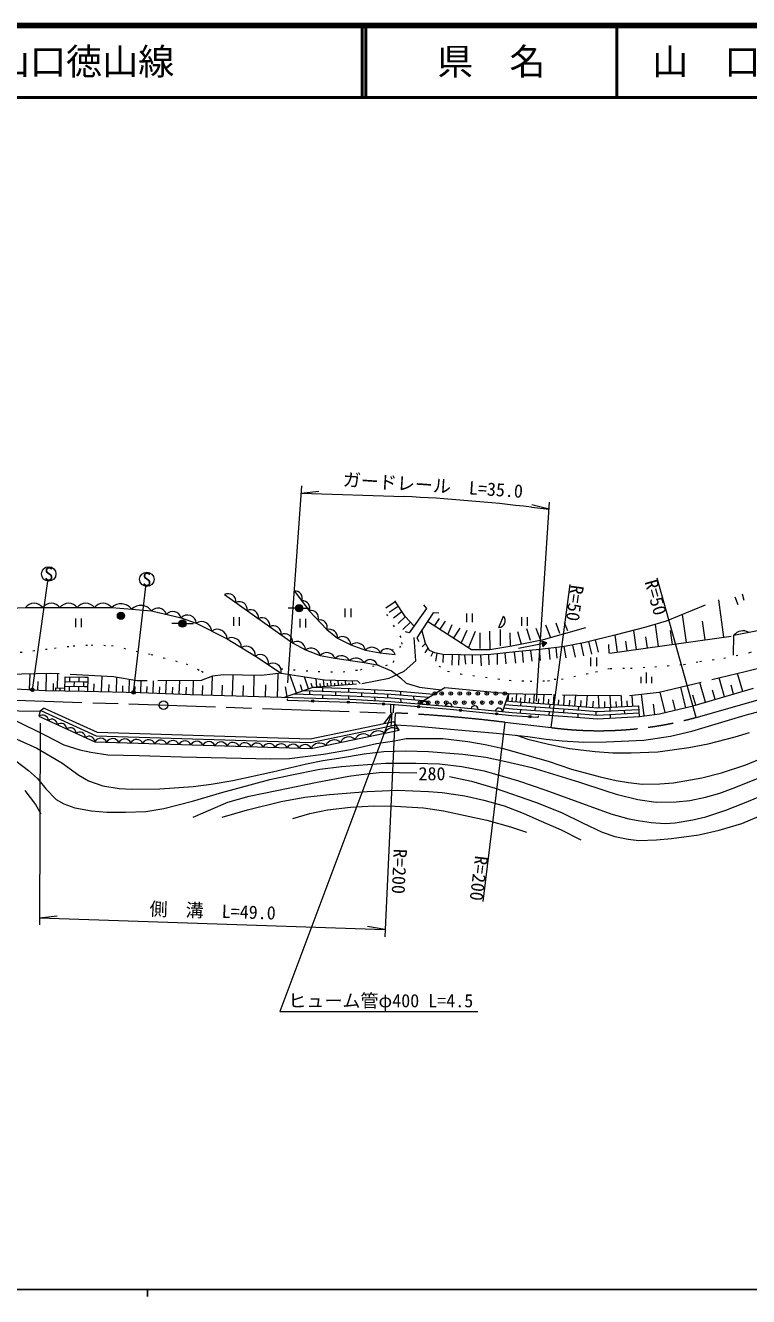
# Model space of a CAD drawing. Units: millimetres, scale not verified. Extents: x 40000 to 680000, y 20000 to 380000.
# Drawn here: x 251121 to 351233, y 204000 to 380000 of the extents above; entities that cross this region are included whole.
import ezdxf
from ezdxf.enums import TextEntityAlignment as Align

# ---------------------------------------------------------------- set-up
doc = ezdxf.new("R2010")
doc.units = ezdxf.units.MM
doc.header["$LTSCALE"] = 1000
doc.header["$PDMODE"] = 32
doc.header["$PDSIZE"] = 500
for name, pattern in [('CHAIN', [18.5, 12, -1.5, 3.5, -1.5]), ('DASHED', [7.5, 6, -1.5]), ('DOTTED', [1.75, 0.25, -1.5])]:
    doc.linetypes.add(name, pattern=pattern)
for name, color, linetype, lineweight in [('M-BGD', 7, 'Continuous', 13), ('M-BMK', 2, 'CHAIN', 13), ('M-BMK-SRVR', 3, 'Continuous', 13), ('M-STR-HTXT', 7, 'Continuous', 13), ('M-STR-STRC', 7, 'Continuous', 13), ('M-TTL', 2, 'Continuous', 140), ('M-TTL-BAND', 7, 'Continuous', 25), ('M-TTL-LINE', 7, 'Continuous', 50)]:
    doc.layers.add(name, color=color, linetype=linetype, lineweight=lineweight)
doc.layers.add('M-TTL-TXT', color=7, linetype='Continuous')
doc.styles.add('ＭＳ ゴシック', font='')
doc.styles.get('ＭＳ ゴシック').set_extended_font_data('MS Gothic')

msp = doc.modelspace()

# ---------------------------------------------------------------- hatches: boundary and pattern name
at = {"layer": 'M-BGD'}
for points in [[(288512, 299312, -1), (289512, 299312, -0.41421), (289012, 298812, -0.41421)], [(263845, 298254, -1), (264845, 298254, -0.41421), (264345, 297754, -0.41421)], [(272367, 297179, -1), (273367, 297179, -0.41421), (272867, 296679, -0.41421)], [(322758, 293977), (323308, 294494), (322602, 294762)], [(290739, 286456, -0.41421), (290889, 286606, -0.41421), (291039, 286456, -1)], [(295671, 286306, -0.41421), (295821, 286456, -0.41421), (295971, 286306, -1)], [(300537, 286054, -0.41421), (300687, 286204, -0.41421), (300837, 286054, -1)], [(305398, 285683, -0.41421), (305548, 285833, -0.41421), (305698, 285683, -1)], [(311200, 285181, -0.41421), (311350, 285331, -0.41421), (311500, 285181, -1)], [(316204, 284685, -0.41421), (316354, 284835, -0.41421), (316504, 284685, -1)], [(320813, 284297, -0.41421), (320963, 284447, -0.41421), (321113, 284297, -1)]]:
    msp.add_hatch(color=256, dxfattribs=at).paths.add_polyline_path(points)
at = {"layer": 'M-STR-HTXT'}
for points in [[(252281, 288165, -1), (251878, 287868, -1)], [(266284, 287810, -1), (265889, 287504, -1)]]:
    msp.add_hatch(color=256, dxfattribs=at).paths.add_polyline_path(points)

# ---------------------------------------------------------------- linework, layer by layer
at = {"layer": 'M-BGD'}
for p, q in [((350326, 301318), (350556, 300419)), ((288512, 299312), (287512, 299312)), ((289512, 299312), (290512, 299312)), ((295356, 299251), (295356, 298051)), ((296156, 299251), (296156, 298051)), ((300993, 299374), (302301, 300254)), ((301459, 298753), (302734, 299611)), ((347823, 295289), (347101, 300490)), ((349314, 300863), (349734, 299821)), ((258047, 297865), (258047, 296665)), ((258847, 297865), (258847, 296665)), ((279927, 298071), (279927, 296871)), ((280727, 298071), (280727, 296871)), ((289094, 297852), (289094, 296652)), ((289894, 297852), (289894, 296652)), ((302080, 297984), (303230, 298872)), ((302718, 297209), (303727, 298141)), ((308391, 297899), (307747, 296899)), ((309213, 297522), (308499, 296414)), ((312175, 298579), (312175, 297379)), ((312975, 298579), (312975, 297379)), ((316672, 296620), (317323, 298229)), ((319787, 298072), (319787, 296872)), ((320587, 298072), (320587, 296872)), ((342623, 294567), (342085, 298437)), ((345223, 294928), (344862, 297528)), ((272367, 297179), (271367, 297179)), ((273367, 297179), (274367, 297179)), ((303347, 296356), (304442, 297367)), ((310134, 297017), (309601, 295704)), ((311254, 296552), (310383, 295201)), ((312233, 296217), (311443, 294518)), ((313399, 296078), (312476, 293852)), ((314034, 295919), (314019, 293718)), ((315357, 296153), (315401, 293595)), ((316844, 296371), (316836, 294083)), ((318184, 295880), (318245, 294047)), ((319258, 296067), (319755, 294346)), ((320500, 296480), (320990, 294885)), ((321799, 296534), (322410, 294887)), ((323131, 297025), (323807, 295252)), ((324573, 297290), (325040, 295874)), ((325709, 297336), (326145, 296208)), ((335727, 293609), (335363, 296234)), ((338752, 294029), (338332, 297054)), ((340687, 294298), (340419, 296233)), ((306041, 293984), (306505, 294400)), ((322680, 294370), (319384, 293715)), ((322602, 294762), (322758, 293977)), ((323308, 294494), (322602, 294762)), ((323308, 294494), (322758, 293977)), ((325994, 292443), (325722, 293999)), ((327263, 292524), (326902, 294212)), ((328431, 292738), (328063, 294460)), ((329548, 292941), (329128, 294701)), ((330452, 293225), (330047, 294920)), ((331938, 293090), (331880, 294263)), ((332015, 293093), (348814, 295426)), ((333102, 293244), (332779, 295571)), ((334415, 293427), (334232, 294739)), ((337240, 293819), (337030, 295332)), ((306468, 293112), (306896, 293758)), ((307310, 292686), (307576, 293227)), ((307940, 291955), (308130, 293055)), ((308965, 291773), (309003, 292919)), ((310196, 291407), (310245, 292878)), ((311110, 291407), (311157, 292848)), ((312074, 291559), (311964, 292829)), ((312998, 291600), (313022, 292808)), ((314250, 291326), (314175, 292834)), ((315336, 291448), (315265, 292888)), ((316463, 291529), (316454, 292995)), ((317692, 291620), (317538, 293107)), ((319004, 291722), (318847, 293242)), ((320090, 291803), (319925, 293356)), ((321268, 291955), (321106, 293481)), ((322449, 292067), (322285, 293606)), ((323779, 292189), (323608, 293751)), ((324753, 292382), (324592, 293859)), ((329370, 292497), (329370, 291297)), ((330170, 292497), (330170, 291297)), ((337098, 288912), (337098, 290412)), ((251662, 288040), (251784, 290220)), ((252838, 287974), (252904, 289150)), ((254014, 287915), (254061, 290270)), ((254993, 287895), (255012, 288873)), ((255583, 288271), (255622, 290228)), ((256575, 287863), (256614, 289813)), ((257251, 289150), (257264, 289800)), ((257888, 288487), (257901, 289137)), ((258550, 289124), (258563, 289774)), ((259187, 288461), (259200, 289111)), ((259774, 287799), (259813, 289749)), ((260600, 287781), (260624, 288855)), ((261674, 287756), (261723, 289905)), ((262690, 287734), (262713, 288750)), ((263707, 287711), (263752, 289743)), ((265473, 287671), (265512, 289437)), ((267096, 287633), (267158, 289255)), ((268791, 287568), (268856, 289264)), ((270563, 287501), (270630, 289272)), ((272414, 287430), (272485, 289281)), ((274346, 287359), (274405, 289291)), ((276948, 287280), (277027, 289882)), ((278378, 287236), (278422, 288666)), ((279808, 287193), (279895, 290053)), ((282720, 287104), (282808, 290016)), ((284358, 287055), (284407, 288692)), ((285995, 287005), (286095, 290280)), ((288638, 287551), (287744, 290140)), ((289484, 287843), (289192, 288688)), ((290329, 288135), (289745, 289826)), ((290886, 288327), (290694, 288884)), ((291469, 288395), (291376, 289569)), ((291968, 288434), (291931, 288902)), ((292466, 288474), (292392, 289410)), ((292965, 288513), (292932, 288918)), ((293463, 288553), (293399, 289362)), ((293961, 288593), (293934, 288941)), ((294460, 288632), (294405, 289328)), ((294958, 288672), (294935, 288963)), ((295457, 288711), (295410, 289295)), ((295955, 288751), (295936, 288986)), ((296454, 288791), (296416, 289261)), ((336348, 288912), (336348, 289812)), ((337848, 288912), (337848, 289812)), ((345290, 286283), (344489, 289028)), ((347913, 287048), (347148, 289671)), ((349166, 287414), (348801, 288667)), ((350420, 287779), (349688, 290286)), ((255938, 287876), (255946, 288264)), ((257225, 287850), (257238, 288500)), ((258524, 287824), (258537, 288474)), ((264590, 287691), (264609, 288574)), ((266284, 287653), (266302, 288464)), ((267943, 287601), (267976, 288448)), ((269677, 287534), (269711, 288420)), ((271488, 287465), (271524, 288391)), ((273380, 287393), (273417, 288359)), ((275647, 287319), (275687, 288620)), ((281264, 287149), (281308, 288605)), ((287343, 287104), (287137, 288440)), ((290504, 287368), (290497, 287869)), ((292298, 287814), (292292, 288314)), ((292311, 286813), (292305, 287313)), ((294106, 287259), (294099, 287759)), ((295900, 287705), (295893, 288205)), ((295913, 286704), (295907, 287204)), ((297708, 287113), (297701, 287614)), ((299503, 287518), (299496, 288019)), ((299516, 286516), (299509, 287017)), ((301311, 286922), (301304, 287423)), ((303106, 287288), (303099, 287791)), ((304915, 286638), (304908, 287140)), ((317935, 286438), (318040, 287498)), ((318501, 286382), (318557, 286948)), ((319067, 286338), (319149, 287472)), ((319663, 286295), (319706, 286891)), ((320259, 286253), (320344, 287444)), ((321510, 286163), (321600, 287415)), ((322826, 286068), (322920, 287384)), ((324207, 285969), (324306, 287351)), ((325659, 285865), (325763, 287317)), ((327186, 285754), (327302, 287281)), ((328818, 285630), (328943, 287263)), ((330541, 285525), (330455, 287250)), ((332170, 285606), (332089, 287235)), ((333709, 285684), (333631, 287222)), ((335206, 285759), (335131, 287256)), ((336801, 284394), (336396, 287395)), ((339677, 284862), (339006, 287701)), ((342531, 285537), (341857, 288390)), ((343917, 285883), (343517, 287255)), ((346601, 286666), (346219, 287977)), ((246900, 285155), (253170, 285042)), ((303119, 286284), (303113, 286786)), ((305967, 286049), (306954, 285968)), ((309229, 285781), (310216, 285699)), ((312818, 285438), (313804, 285340)), ((319649, 284793), (319684, 285291)), ((319720, 285790), (319756, 286289)), ((320885, 286208), (320930, 286834)), ((321679, 285148), (321715, 285647)), ((322168, 286116), (322215, 286773)), ((323516, 286019), (323566, 286710)), ((323710, 285504), (323746, 286002)), ((324933, 285917), (324985, 286643)), ((325669, 284862), (325705, 285361)), ((326422, 285810), (326477, 286574)), ((327699, 285214), (327735, 285713)), ((328002, 285692), (328064, 286509)), ((329680, 285565), (329745, 286426)), ((331356, 285565), (331315, 286380)), ((332079, 285101), (332054, 285601)), ((332940, 285645), (332901, 286414)), ((334102, 284702), (334077, 285201)), ((334457, 285721), (334420, 286470)), ((336124, 284303), (336049, 285801)), ((338246, 284590), (338051, 286035)), ((341104, 285199), (340767, 286626)), ((316172, 285105), (317158, 285008)), ((323638, 284506), (323674, 285005)), ((327628, 284217), (327664, 284715)), ((330124, 284014), (330124, 284027)), ((330130, 284528), (330137, 285029)), ((332129, 284102), (332104, 284602))]:
    msp.add_line(p, q, dxfattribs=at)
at = {"layer": 'M-BGD', "linetype": 'DASHED'}
for p, q in [((301693, 284817), (301723, 285998)), ((302093, 284804), (302122, 285965))]:
    msp.add_line(p, q, dxfattribs=at)
at = {"layer": 'M-BGD'}
for points in [[(349124, 292824), (349203, 295577), (355294, 296797), (374575, 301474), (383953, 304794), (389592, 304682), (397838, 301906), (403020, 303617), (404188, 303654), (407626, 305779), (407933, 307199), (403540, 307338), (398781, 307886), (396215, 308355), (390944, 310465), (387417, 312359), (385326, 312419)], [(278692, 301188), (288075, 294526), (289896, 293546), (291941, 292760), (293969, 292385), (298033, 291770), (299832, 291463), (301792, 290617), (303039, 289652), (303850, 288914), (305686, 288386), (308658, 288020)], [(288350, 301675), (290417, 298949), (292854, 296346), (294321, 295158), (296178, 294229), (298188, 293516), (300224, 293142), (302310, 292888)], [(221040, 298817), (223899, 298676), (228750, 298639), (233397, 298639), (251120, 299387), (263060, 299391), (268582, 298942), (272681, 297977), (274762, 297242), (279049, 295058), (282977, 292688), (286525, 290332), (292506, 289392), (297096, 289238), (297450, 288870)], [(304928, 296840), (303709, 298160), (302245, 300337)], [(306215, 299757), (306648, 299289), (304265, 295897), (303679, 296051)], [(345216, 299729), (339805, 297496), (337032, 296664), (332919, 295605), (328592, 294573), (326736, 294176), (325472, 293955), (322282, 293606), (318959, 293253), (315567, 292903), (313465, 292799), (311347, 292841), (308901, 292922), (307814, 293110), (307069, 293475), (306505, 294400), (306008, 296316)], [(308333, 298600), (307586, 298688), (305285, 295228), (305578, 294700)], [(306801, 297508), (312894, 293583), (315401, 293595), (318447, 294079), (322833, 294973), (328706, 296653)], [(216305, 290286), (218637, 289156), (220178, 288662), (228592, 286899), (231608, 287330), (236060, 287778), (240829, 288018), (243585, 288109), (246262, 288165), (249769, 288146), (253844, 287918), (259306, 287808), (266995, 287637), (273982, 287370), (296049, 286700), (301704, 286401), (309967, 285720), (318491, 284876), (326811, 284279), (330324, 284012), (336124, 284303), (338896, 284678), (343576, 285783), (351926, 288219)], [(256601, 289163), (259333, 289108), (259800, 289098)], [(256614, 289813), (259347, 289758), (259813, 289748)], [(255348, 287888), (255348, 288276), (256583, 288251)], [(256588, 288513), (259319, 288458), (259787, 288448)], [(288303, 287435), (296070, 287199), (301737, 286899), (306212, 286531)], [(289635, 287895), (296091, 287699), (301771, 287398), (306938, 286973)], [(290967, 288355), (296111, 288198), (301805, 287897), (307664, 287415)], [(305486, 286089), (309182, 288339), (317981, 287499), (317160, 285007)], [(253695, 285484), (253170, 285042), (252994, 284341), (260725, 280817), (290676, 279883), (302848, 282412), (302132, 283621)], [(253271, 285127), (260918, 281641), (290603, 280715), (302401, 283167)], [(253695, 285484), (261034, 282138), (290560, 281217), (302132, 283621)], [(287463, 286560), (296032, 286300), (301677, 286001), (309931, 285322), (318457, 284477), (322057, 284219)], [(302401, 283167), (305422, 282995), (310453, 282520), (316289, 281988), (320692, 281557), (323203, 281194), (325433, 280937), (328413, 280758), (331534, 280793), (336752, 281052), (340440, 281584), (343367, 282291), (350775, 284498), (354244, 285437)], [(317321, 285494), (318534, 285374), (326847, 284777), (330330, 284513), (336078, 284801), (336099, 284804)], [(317481, 285981), (318576, 285872), (326884, 285276), (330337, 285014), (336032, 285300), (336074, 285305)], [(317641, 286467), (318619, 286370), (326921, 285775), (330343, 285515), (335986, 285798), (336049, 285806)], [(249466, 283898), (254040, 281654), (256460, 280390), (258663, 279694), (260180, 279375), (262509, 279012), (266857, 278893), (272748, 278743), (285112, 278447), (287671, 278512), (292371, 279095), (296115, 279764), (299741, 280564), (302201, 280954), (303844, 281252), (308910, 281280), (312365, 280873), (314766, 280461), (317265, 279894), (323505, 278131), (326710, 277040), (330702, 275955), (332906, 275452), (334616, 275166), (336485, 274943), (338934, 274987), (340856, 275128), (344748, 275832), (347494, 276535), (350841, 277626), (352725, 278410)], [(319116, 281711), (320673, 281166), (323546, 280465), (326447, 279904), (330003, 279448), (332426, 279294), (335000, 279277), (338658, 279433), (342972, 280028), (345625, 280519), (349400, 281500), (351370, 282088)], [(249946, 281159), (252712, 279952), (256153, 277896), (258506, 276198), (259839, 275411), (261838, 274708), (264078, 274334), (265907, 274235), (269743, 274305), (274359, 274625), (276839, 274954), (279824, 275446), (285324, 276642), (290030, 277781), (292307, 278202), (294462, 278565), (298026, 279156), (300747, 279468), (303807, 279564), (306917, 279462), (311665, 279106), (314858, 278669), (317612, 278105), (321248, 277236), (327829, 275243), (331454, 274028), (332908, 273584), (335882, 272808), (338454, 272464), (341202, 272482), (343101, 272693), (345274, 273139), (347269, 273702), (349453, 274521), (355401, 276945)], [(249806, 278165), (251529, 276860), (252811, 275715), (253959, 274316), (255358, 272818), (256447, 272222), (257955, 271684), (260260, 271252), (262386, 271089), (264963, 271084), (267797, 271176), (270265, 271563), (274229, 272583), (278307, 273803), (284977, 275585), (287778, 276215), (291884, 277035), (294875, 277394), (297217, 277563), (300988, 277848), (305185, 277872), (308463, 277760), (311555, 277400), (314617, 276788), (319396, 275407), (323177, 274127), (332146, 270862), (334671, 270142), (335933, 269903), (337763, 269638), (339700, 269509), (341049, 269586), (343521, 269995), (345335, 270446), (348099, 271358), (350655, 272351), (355015, 274153)], [(274365, 270366), (276808, 271436), (279147, 272443), (282099, 273304), (285905, 274087), (291489, 275213), (295877, 276051), (297600, 276278), (300508, 276612), (305305, 276529)], [(309821, 275999), (312866, 275361), (316167, 274380), (321745, 272443), (325352, 271021), (328250, 269584), (330967, 268281), (332737, 267723), (334543, 267348), (336062, 267146), (338479, 267227), (340578, 267406), (344358, 267947), (347171, 268590), (350307, 269520), (353599, 270871), (360016, 274006), (364089, 275672), (366392, 276218), (368745, 276638), (370229, 276807), (373421, 276708), (375243, 276332), (376619, 275821)], [(251021, 274054), (252497, 272125), (253267, 270851)], [(278355, 270365), (281850, 271414), (286547, 272561), (289779, 273158), (293214, 273537), (298432, 273920), (302571, 274111), (306905, 273926), (308818, 273776), (311969, 273318), (314595, 272750), (317379, 271937), (320043, 270920), (322190, 269983), (325309, 268621), (327997, 267256)], [(288153, 270194), (290501, 270875), (292923, 271395), (296142, 271759), (299332, 271947), (302302, 271922), (306223, 271682), (308992, 271250), (314991, 269970), (318287, 269042), (320490, 268281)]]:
    msp.add_lwpolyline(points, dxfattribs=at)
at = {"layer": 'M-BGD', "linetype": 'DOTTED'}
for points in [[(301774, 293546), (302944, 293848), (303292, 294314), (303137, 295267), (300622, 299296)], [(308359, 291292), (309575, 290614), (311331, 290233), (318110, 289324), (320995, 289213), (323409, 289253), (324309, 289464), (325337, 289485), (330056, 290492), (332054, 290964), (334890, 291011), (338237, 291214), (342247, 291531), (344477, 291946), (347789, 292381), (351395, 293187), (353697, 293766), (358340, 294556), (361890, 295208), (365552, 296028), (368449, 296242), (372870, 297145), (374820, 297427), (377899, 297530)], [(222328, 294311), (223168, 294207), (224449, 293303), (225519, 292821), (229038, 292937), (232486, 292761), (236146, 292840), (240186, 292754), (243848, 292857), (248991, 292988), (250415, 293201), (255143, 293773), (257726, 294088), (260217, 294220), (263031, 294145), (268512, 292915), (273353, 291612), (275514, 290576), (277006, 289880)], [(286489, 290919), (291643, 290525), (295092, 290520), (297491, 290797), (299832, 291463), (301037, 291374), (302062, 291799), (302310, 292888)]]:
    msp.add_lwpolyline(points, dxfattribs=at)
at = {"layer": 'M-BGD', "linetype": 'DASHED'}
for points in [[(317981, 287499), (327509, 287276), (334733, 287212), (338860, 287665), (350759, 290545), (362543, 293534), (373654, 295957), (375672, 295799)], [(286972, 286975), (290967, 288355), (297689, 288889), (301476, 289604), (303537, 290599), (305149, 292044), (304940, 295252)], [(286525, 290332), (283790, 290004), (278563, 290069), (277006, 289880), (275464, 289296), (266577, 289252), (263298, 289822), (254611, 290282), (241730, 289999)]]:
    msp.add_lwpolyline(points, dxfattribs=at)
at = {"layer": 'M-BGD'}
for centre, radius in [((289012, 299312), 500), ((264345, 298254), 500), ((272867, 297179), 500), ((290889, 286456), 150), ((295821, 286306), 150), ((300687, 286054), 150), ((305548, 285683), 150), ((311350, 285181), 150), ((316354, 284685), 150), ((320963, 284297), 150)]:
    msp.add_circle(centre, radius, dxfattribs=at)
for centre, radius, start, end in [((279197, 300242), 1072, 351.13531, 118.11521), ((288470, 300693), 989, 337.34268, 97.01084), ((252315, 298507), 1484, 36.43071, 143.60506), ((254703, 298508), 1484, 36.43071, 143.60506), ((257091, 298508), 1484, 36.43071, 143.60506), ((259479, 298509), 1484, 36.43071, 143.60506), ((261867, 298510), 1484, 36.43071, 143.60506), ((264345, 298094), 1825, 36.00305, 134.7112), ((267105, 297870), 1825, 36.00305, 134.7112), ((269468, 298112), 1214, 16.64426, 136.83669), ((280761, 299132), 1072, 351.13531, 118.11521), ((289504, 299330), 989, 337.34268, 97.01084), ((271517, 297629), 1214, 16.64426, 136.83669), ((273567, 297173), 1197, 3.32558, 137.81392), ((275498, 296038), 1412, 4.55467, 121.43416), ((282324, 298022), 1072, 351.13531, 118.11521), ((283888, 296911), 1072, 351.13531, 118.11521), ((290686, 297980), 1006, 340.73943, 105.49164), ((291904, 296678), 1006, 340.73943, 105.49164), ((316567, 297599), 984, 276.11365, 39.84425), ((277682, 295025), 1367, 1.37917, 124.60965), ((285452, 295801), 1072, 351.13531, 118.11521), ((287016, 294691), 1072, 351.13531, 118.11521), ((293181, 295250), 1144, 355.39243, 106.5955), ((350464, 294552), 1625, 61.75646, 140.89658), ((279701, 293918), 1313, 358.01414, 119.7833), ((281665, 292733), 1313, 358.01414, 119.7833), ((288718, 293538), 1179, 0.43646, 123.04259), ((295004, 294203), 1174, 1.27929, 125.59126), ((296966, 293261), 1248, 11.78876, 129.13867), ((283622, 291735), 1151, 348.71956, 124.11528), ((290639, 292428), 1343, 14.29602, 123.60955), ((292842, 291962), 1203, 20.54172, 138.50227), ((294852, 291353), 1358, 32.22406, 130.57164), ((296884, 291046), 1358, 32.22406, 130.57164), ((298857, 291173), 1018, 16.52542, 144.09511), ((299082, 292654), 1242, 23.10375, 136.04156), ((301209, 292539), 1155, 17.59902, 148.55938), ((285397, 290557), 1151, 348.71956, 124.11528), ((287478, 286675), 116, 143.37248, 262.4021), ((306452, 285911), 505, 6.46294, 164.12113), ((309715, 285643), 505, 6.46294, 164.12113), ((313302, 285291), 505, 5.51383, 163.17202), ((316655, 284959), 505, 5.51383, 163.17202), ((253498, 283740), 784, 0.99909, 129.98693), ((254787, 283153), 784, 0.99909, 129.98693), ((322032, 284332), 116, 282.68418, 41.7138), ((256075, 282565), 784, 0.99909, 129.98693), ((257364, 281978), 784, 0.99909, 129.98693), ((258652, 281391), 784, 0.99909, 129.98693), ((297925, 280643), 1267, 46.90845, 156.56803), ((299954, 281065), 1267, 46.90845, 156.56803), ((301983, 281486), 1267, 46.90845, 156.56803), ((259941, 280803), 784, 0.99909, 129.98693), ((261544, 280376), 930, 24.7309, 151.69547), ((263208, 280324), 930, 24.7309, 151.69547), ((264872, 280272), 930, 24.7309, 151.69547), ((266536, 280220), 930, 24.7309, 151.69547), ((268200, 280168), 930, 24.7309, 151.69547), ((269864, 280116), 930, 24.7309, 151.69547), ((271528, 280064), 930, 24.7309, 151.69547), ((273192, 280012), 930, 24.7309, 151.69547), ((274856, 279961), 930, 24.7309, 151.69547), ((276520, 279909), 930, 24.7309, 151.69547), ((278184, 279857), 930, 24.7309, 151.69547), ((279847, 279805), 930, 24.7309, 151.69547), ((281511, 279753), 930, 24.7309, 151.69547), ((283175, 279701), 930, 24.7309, 151.69547), ((284839, 279649), 930, 24.7309, 151.69547), ((286503, 279597), 930, 24.7309, 151.69547), ((288167, 279545), 930, 24.7309, 151.69547), ((289831, 279493), 930, 24.7309, 151.69547), ((291839, 279379), 1267, 46.90845, 156.56803), ((293868, 279800), 1267, 46.90845, 156.56803), ((295896, 280222), 1267, 46.90845, 156.56803)]:
    msp.add_arc(centre, radius, start, end, dxfattribs=at)
for p in [(307804, 287500), (308750, 287500), (310000, 287500), (311250, 287500), (312500, 287500), (313750, 287500), (315000, 287500), (316250, 287500), (317500, 287500), (305750, 286250), (306875, 286250), (308125, 286250), (309375, 286250), (310625, 286250), (311875, 286250), (313125, 286250), (314375, 286250), (315625, 286250), (316875, 286250)]:
    msp.add_point(p, dxfattribs=at)
at = {"layer": 'M-BMK'}
for p, q in [((343989, 284200), (361231, 289099)), ((246949, 286683), (302351, 284795)), ((317493, 283512), (323883, 282790))]:
    msp.add_line(p, q, dxfattribs=at)
for centre, radius, start, end in [((293051, 85011), 200000, 82.98043, 87.33497), ((330508, 332349), 50000, 262.38565, 285.6417)]:
    msp.add_arc(centre, radius, start, end, dxfattribs=at)
at = {"layer": 'M-BMK-SRVR'}
msp.add_circle((270237, 285889), 600, dxfattribs=at)
at = {"layer": 'M-STR-HTXT'}
for p, q in [((287462, 288981), (289382, 316255)), ((289312, 315257), (291753, 315515)), ((289312, 315257), (303553, 314772)), ((321159, 313287), (323611, 313012)), ((323611, 313012), (321233, 313623)), ((321877, 286437), (323676, 314011)), ((252079, 288017), (254211, 303065)), ((343989, 284200), (338597, 303460)), ((266087, 287657), (267812, 302315)), ((323883, 282790), (326533, 302613)), ((253140, 283411), (253062, 255456)), ((301845, 284812), (286335, 243454)), ((301845, 284812), (300707, 283317)), ((300909, 253826), (302351, 284795)), ((301845, 284812), (301718, 282937)), ((317493, 283512), (314438, 258700)), ((253065, 256457), (255506, 256716)), ((253065, 256457), (300894, 254827)), ((300894, 254827), (298476, 255252)), ((286335, 243454), (313750, 243454))]:
    msp.add_line(p, q, dxfattribs=at)
for centre in [(252079, 288017), (266087, 287657)]:
    msp.add_circle(centre, 250, dxfattribs=at)
msp.add_arc((293051, 85011), 230000, 82.98043, 87.38312, dxfattribs=at)
at = {"layer": 'M-STR-STRC'}
for centre in [(254352, 304055), (267928, 303308)]:
    msp.add_circle(centre, 1000, dxfattribs=at)
at = {"layer": 'M-TTL'}
msp.add_line((680000, 380000), (40000, 380000), dxfattribs=at)
at = {"layer": 'M-TTL-BAND'}
for p, q in [((40000, 205000), (579000, 205000)), ((268000, 205000), (268000, 204000))]:
    msp.add_line(p, q, dxfattribs=at)
at = {"layer": 'M-TTL-LINE'}
for p, q in [((297750, 380000), (297750, 370000)), ((298250, 380000), (298250, 370000)), ((333000, 380000), (333000, 370000)), ((40000, 370000), (680000, 370000))]:
    msp.add_line(p, q, dxfattribs=at)

# ---------------------------------------------------------------- texts
at = {"layer": 'M-BGD', "style": 'ＭＳ ゴシック'}
msp.add_text('280', height=1833, dxfattribs=at).set_placement((307407, 276403), align=Align.MIDDLE_CENTER)
at = {"layer": 'M-STR-HTXT', "style": 'ＭＳ ゴシック'}
for s, rotation, p in [('ガードレール\u3000L=35.0', 356.212, (307432, 314862)), ('側\u3000溝\u3000L=49.0', 358.048, (276990, 255942))]:
    msp.add_text(s, height=1833, rotation=rotation, dxfattribs=at).set_placement(p, align=Align.BOTTOM_CENTER)
msp.add_text('R=50', height=1833, rotation=285.642, dxfattribs=at).set_placement((338597, 303460), align=Align.TOP_LEFT)
msp.add_text('R=50', height=1833, rotation=262.386, dxfattribs=at).set_placement((326080, 302674), align=Align.BOTTOM_LEFT)
msp.add_text('R=200', height=1833, rotation=267.335, dxfattribs=at).set_placement((301280, 259818), align=Align.BOTTOM_RIGHT)
msp.add_text('R=200', height=1833, rotation=262.98, dxfattribs=at).set_placement((314438, 258700), align=Align.TOP_RIGHT)
msp.add_text('ヒューム管φ400 L=4.5', height=1833, dxfattribs=at).set_placement((287500, 243504), align=Align.BOTTOM_LEFT)
at = {"layer": 'M-STR-STRC', "style": 'ＭＳ ゴシック'}
for p in [(254352, 304055), (267928, 303308)]:
    msp.add_text('S', height=1833, dxfattribs=at).set_placement(p, align=Align.MIDDLE_CENTER)
at = {"layer": 'M-TTL-TXT', "style": 'ＭＳ ゴシック'}
msp.add_text('主要地方道\u3000山口徳山線', height=3666, dxfattribs=at).set_placement((216734, 375000), align=Align.MIDDLE_LEFT)
for s, p in [('県\u3000名', (315625, 375000)), ('山\u3000口\u3000県', (350375, 375000))]:
    msp.add_text(s, height=3666, dxfattribs=at).set_placement(p, align=Align.MIDDLE_CENTER)

doc.saveas('drawing.dxf')
